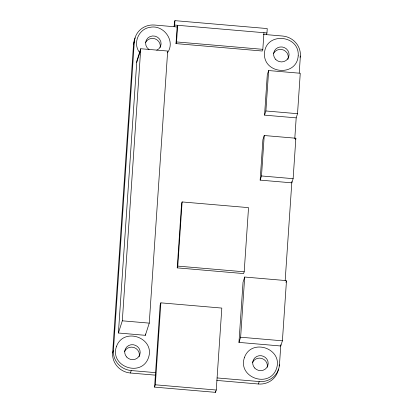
<?xml version="1.0" encoding="UTF-8"?>
<svg xmlns="http://www.w3.org/2000/svg" width="413" height="413" viewBox="0 0 413 413"><rect width="100%" height="100%" fill="white"/><g stroke="black" fill="none" stroke-linecap="round" stroke-linejoin="round"><path stroke-width="0.62" d="M155.371 375.154L130.415 373.011A19.143 18.394 17.8 0 1 112.625 352.981L133.533 44.253A19.143 18.394 17.8 0 1 135.19 37.882M112.625 352.981L113.415 350.529L134.318 41.796A19.143 18.394 17.8 0 1 154.596 25.043L177.131 26.974L177.667 25.301L176.542 41.935L176.005 43.608L262.286 51.016L262.823 49.343L263.948 32.71M118.402 333.002L136.827 60.917L140.74 48.729L167.678 51.042L149.258 323.126L145.34 335.32L118.402 333.002L122.315 320.813L140.74 48.729M145.34 335.32L145.428 334.029M174.957 20.65L174.42 22.323L174.121 26.716L174.658 25.043L174.957 20.65L267.257 28.574L266.958 32.968L266.421 34.64M176.005 43.608L177.131 26.974M154.576 387.115L160.125 305.166L160.869 302.843L221.817 308.077L216.267 390.027L215.524 392.35L154.576 387.115L155.319 384.792L160.869 302.843M177.218 267.872L181.565 203.702L182.128 201.936L248.538 207.641L244.191 271.806L243.624 273.571L177.218 267.872L177.786 266.106L182.128 201.936M215.524 392.35L215.607 391.09M238.967 342.403L243.04 282.229L244.702 277.04L286.483 280.628L282.404 340.808L280.742 345.991L238.967 342.403L240.629 337.22L244.702 277.04M260.159 180.12L262.895 139.687L264.232 135.521L295.863 138.236L293.127 178.674L291.79 182.835L260.159 180.12L261.496 175.959L264.232 135.521M296.188 117.855L264.557 115.139L267.299 74.707L268.636 70.546L300.261 73.261L297.525 113.694L296.188 117.855L294.784 138.623M264.557 115.139L265.895 110.978L268.636 70.546M279.074 366.016L279.467 364.787L280.83 344.71M285.166 280.664L291.877 181.55M299.224 73.024L300.375 56.054A19.143 18.394 17.8 0 0 282.585 36.029L263.411 34.382M133.533 44.253L134.318 41.796M136.724 62.409L140.637 50.216M130.415 373.011L131.2 370.554A19.143 18.394 17.8 0 1 113.415 350.529M299.983 57.283L300.375 56.054M295.481 139.429L295.863 138.236M285.925 282.358L286.297 281.207M216.804 380.425L258.404 383.997L259.188 381.545A19.143 18.394 17.8 0 0 279.467 364.787M167.404 52.833C175.974 41.228 163.703 24.326 150.053 27.32C138.453 28.776 132.222 43.969 139.945 52.9M174.658 25.043L266.958 32.968M176.542 41.935L262.823 49.343M265.895 110.978L297.525 113.694M261.496 175.959L293.127 178.674M177.786 266.106L244.191 271.806M122.315 320.813L149.258 323.126M240.629 337.22L282.404 340.808M131.2 370.554L155.551 372.645M217.14 377.936L259.188 381.545M155.319 384.792L216.267 390.027M149.047 49.57A7.775 7.47 17.8 0 1 147.756 38.12A7.775 7.47 17.8 0 1 159.604 39.137A7.775 7.47 17.8 0 1 156.78 50.236M278.465 369.031A19.143 18.394 17.8 0 1 258.404 383.997M145.613 42.415A7.775 7.47 17.8 0 1 155.056 38.843A7.775 7.47 17.8 0 1 160.167 47.521M273.602 53.401A7.775 7.47 17.8 0 1 283.519 50.014A7.775 7.47 17.8 0 1 287.892 59.451M124.499 351.587A7.775 7.47 17.8 0 1 134.148 347.57A7.775 7.47 17.8 0 1 139.145 356.729M252.488 362.578A7.775 7.47 17.8 0 1 261.894 358.479A7.775 7.47 17.8 0 1 267.247 367.24M116.445 346.548C109.409 366.599 141.37 377.761 148.453 357.782C155.484 337.726 123.523 326.569 116.445 346.548M298.207 55.869C296.611 77.288 262.926 73.963 264.475 52.972C266.101 31.558 299.74 34.878 298.207 55.869M244.429 357.539C237.398 377.59 269.359 388.752 276.436 368.773C283.473 348.717 251.512 337.56 244.429 357.539M126.621 356.977A7.775 7.47 17.8 0 0 139.785 354.741A7.775 7.47 17.8 0 0 130.936 344.778A7.775 7.47 17.8 0 0 126.621 356.977M254.609 367.968A7.775 7.47 17.8 0 0 267.774 365.727A7.775 7.47 17.8 0 0 258.92 355.763A7.775 7.47 17.8 0 0 254.609 367.968M275.512 59.235A7.775 7.47 17.8 0 0 288.677 56.999A7.775 7.47 17.8 0 0 279.828 47.036A7.775 7.47 17.8 0 0 275.512 59.235"/></g></svg>
